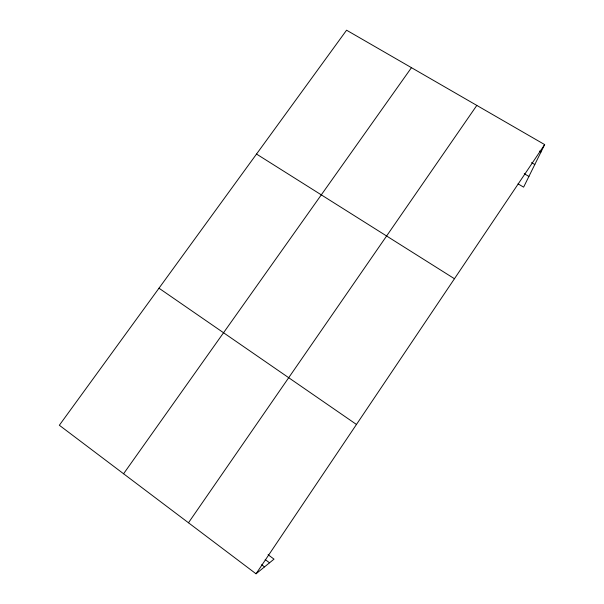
<?xml version="1.0" encoding="UTF-8"?>
<svg xmlns="http://www.w3.org/2000/svg" width="604" height="604" viewBox="0 0 604 604"><rect width="100%" height="100%" fill="white"/><g stroke="black" fill="none" stroke-linecap="round" stroke-linejoin="round"><path stroke-width="0.91" d="M268.078 554.699L274.012 559.138L256.043 573.8L59.343 425.254L346.575 30.2L544.657 144.59L523.615 187.142L518.058 183.85M256.043 573.8L544.657 144.59M188.478 522.777L476.82 105.413M123.578 473.762L411.46 67.671M539.417 151.068L541.003 151.989M531.58 162.635L534.804 164.522M524.272 173.703L528.908 176.436M256.519 154.058L454.457 278.738M158.988 288.206L356.466 424.461M265.171 559.531L269.527 562.8M261.653 564.748L264.507 566.892"/></g></svg>
